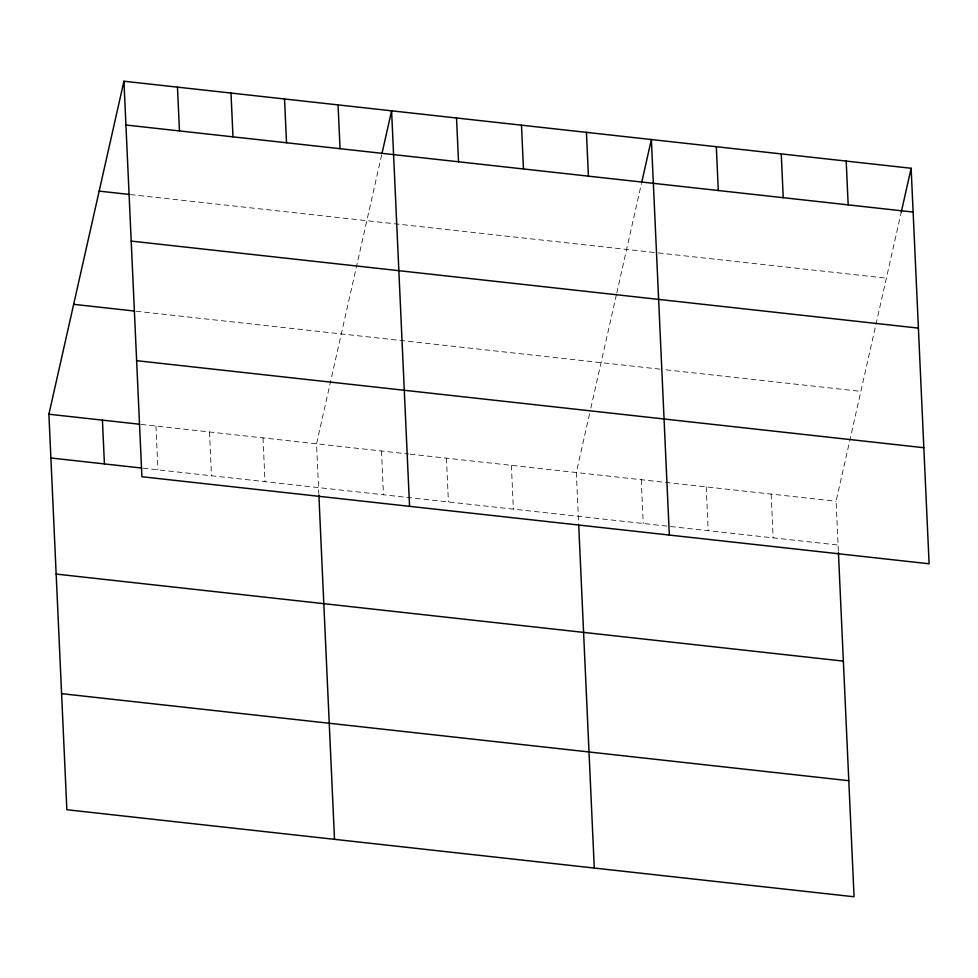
<?xml version="1.0" encoding="UTF-8"?>
<svg xmlns="http://www.w3.org/2000/svg" width="978" height="978" viewBox="0 0 978 978"><rect width="100%" height="100%" fill="white"/><g stroke="black" fill="none" stroke-linecap="round" stroke-linejoin="round"><path stroke-width="0.73" stroke-dasharray="4.89 3.67" d="M381.689 154.768L316.542 443.804L318.804 493.548M589.526 413.926L576.323 472.533L578.646 523.756M590.846 408.07L616.458 294.427M616.788 292.972L641.458 183.497M838.354 550.993L836.092 501.262L901.239 212.214M130.404 194.561L656.813 252.764M658.316 252.935L886.374 278.155M136.113 311.236L663.011 369.488M666.03 369.831L860.86 391.371M141.089 424.415L408.682 454M410.185 454.159L836.092 501.262M143.081 468.193L838.085 545.039M771.153 494.073L773.146 537.863M706.214 486.897L708.194 530.687M641.262 479.709L643.255 523.499M511.384 465.357L513.364 509.135M446.433 458.169L448.425 501.959M381.493 450.992L383.474 494.782M263.021 437.887L265.001 481.677M209.488 431.97L211.48 475.76M155.954 426.053L157.947 469.843"/><path stroke-width="1.47" d="M838.427 552.484L854.063 896.777L66.859 809.735L48.9 414.22L123.937 81.223L911.141 168.265L929.1 563.78L141.908 476.738L123.937 81.223M382.019 153.314L391.591 110.82L409.55 506.335M641.788 182.03L651.36 139.536L669.331 535.064M901.239 212.214L911.141 168.265M125.93 125.013L913.122 212.055M99.181 191.113L128.913 194.402M131.199 241.089L918.403 328.119M73.668 304.329L134.634 311.065M136.627 360.674L923.831 447.716M48.9 414.22L139.597 424.244M50.893 457.997L141.59 468.034M56.162 574.074L843.354 661.116M61.59 693.659L848.782 780.701M846.19 161.089L848.183 204.867M781.251 153.901L783.244 197.69M716.312 146.724L718.292 190.514M586.421 132.36L588.414 176.15M578.719 525.247L594.282 868.048M521.482 125.184L523.462 168.962M456.53 117.996L458.523 161.786M338.058 104.903L340.051 148.693M318.877 495.039L334.513 839.332M284.537 98.986L286.517 142.764M231.004 93.057L232.984 136.847M177.47 87.14L179.463 130.93M102.433 420.137L104.414 463.927"/></g></svg>
